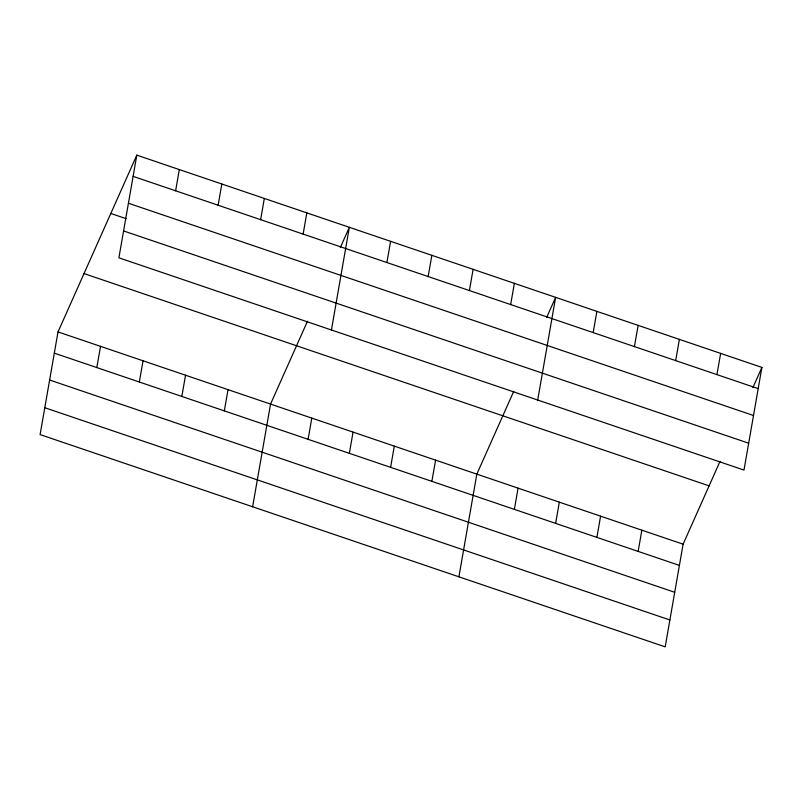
<?xml version="1.0" encoding="UTF-8"?>
<svg xmlns="http://www.w3.org/2000/svg" width="802" height="802" viewBox="0 0 802 802"><rect width="100%" height="100%" fill="white"/><g stroke="black" fill="none" stroke-linecap="round" stroke-linejoin="round"><path stroke-width="1.2" d="M136.811 155.137L118.896 257.813L743.985 470.082L761.9 367.406L136.811 155.137L58.015 331.918L40.1 434.594L665.189 646.863L683.103 544.187L720.026 461.361M96.821 367.577L100.521 346.354M139.327 382.013L143.027 360.79M175.618 190.796L179.317 169.573M181.833 396.449L185.533 375.226M218.124 205.232L221.823 184.009M224.339 410.875L228.039 389.652M260.63 219.668L264.329 198.445M252.63 506.764L270.545 404.088L307.467 321.261M303.136 234.094L306.835 212.881M308.098 439.326L311.808 418.103M331.427 329.983L349.341 227.307L340.339 247.507M349.361 453.33L353.06 432.108M386.895 262.545L390.594 241.322M390.614 467.345L394.313 446.123M428.148 276.55L431.857 255.327M431.867 481.35L435.576 460.127M469.411 290.565L473.11 269.342M458.904 576.808L476.829 474.142L513.741 391.316M510.663 304.57L514.363 283.347M514.383 509.37L518.082 488.147M537.701 400.028L555.626 297.362L546.623 317.552M555.636 523.375L559.335 502.162M593.169 332.589L596.878 311.366M596.888 537.39L600.598 516.167M634.432 346.594L638.131 325.381M638.141 551.395L641.851 530.182M675.685 360.609L679.384 339.386M716.938 374.614L720.647 353.401M752.898 387.597L761.9 367.406M133.112 176.36L758.201 388.629M128.42 203.237L753.509 415.506M110.816 213.472L126.165 218.685M123.588 230.936L748.667 443.205M84.02 273.582L709.108 485.852M58.015 331.918L683.103 544.187M54.315 353.141L679.404 565.41M49.624 380.018L674.713 592.287M44.792 407.717L669.881 619.986"/></g></svg>
